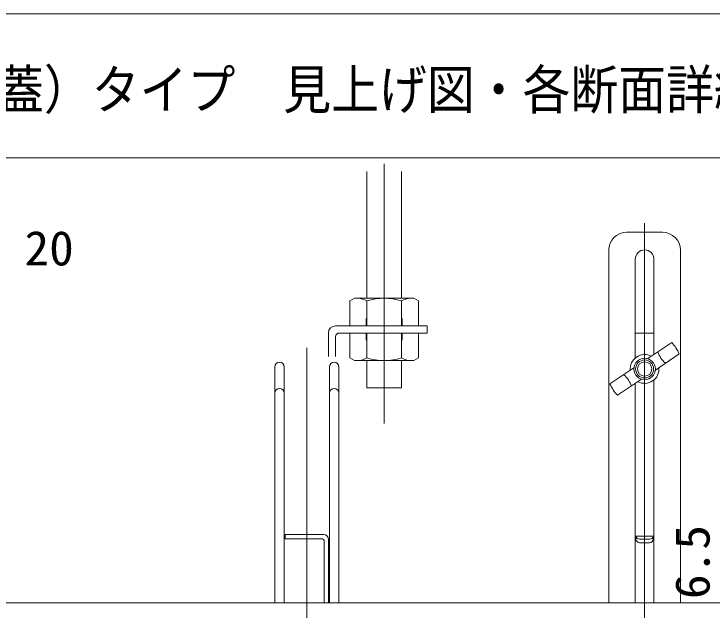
# Model space of a CAD drawing. Units: millimetres, scale not verified. Extents: x -1600 to 1600, y -1108 to 1108.
# Drawn here: x -1210.7 to -822.4, y 776.4 to 1107.7 of the extents above; entities that cross this region are included whole.
import ezdxf
from ezdxf.enums import TextEntityAlignment as Align

# ---------------------------------------------------------------- set-up
doc = ezdxf.new("R2010")
doc.units = ezdxf.units.MM
doc.header["$LTSCALE"] = 10
doc.linetypes.add('DASHED1', pattern=[1.8, 1.2, -0.6])
doc.layers.add('0-0_moji', color=2, linetype='Continuous')
for name, color, linetype, lineweight in [('0-1_zumenwaku', 6, 'Continuous', 9), ('0-5_0', 3, 'Continuous', 9), ('0-7_center', 5, 'Continuous', 9), ('0-C_SCREW', 2, 'Continuous', 9), ('0-E_形材', 5, 'Continuous', 9), ('1-2_sunpou', 1, 'Continuous', 9), ('1-3_ﾁｬﾝﾈﾙｷｬｯﾁ', 3, 'Continuous', 9), ('1-4_1C', 3, 'Continuous', 9)]:
    doc.layers.add(name, color=color, linetype=linetype, lineweight=lineweight)
doc.styles.add('ＭＳ ゴシック', font='')
doc.styles.add('ＭＳ Ｐゴシック', font='')
doc.styles.get('ＭＳ ゴシック').set_extended_font_data('MS Gothic')
doc.styles.get('ＭＳ Ｐゴシック').set_extended_font_data('MS PGothic')

msp = doc.modelspace()

# ---------------------------------------------------------------- linework, layer by layer
at = {"layer": '0-1_zumenwaku'}
msp.add_line((-1598.16, 1027.73), (1032.24, 1027.73), dxfattribs=at)
msp.add_lwpolyline([(-1599.76, -1108.27), (1600.24, -1108.27), (1600.24, 1107.73), (-1599.76, 1107.73)], close=True, dxfattribs=at)
at = {"layer": '0-5_0', "color": 7}
for p, q in [((-1014.38, 949.7), (-1014.38, 1020.07)), ((-995.18, 949.7), (-995.18, 1020.07)), ((-1014.38, 899.95), (-1014.38, 915.06)), ((-995.18, 899.95), (-995.18, 915.06)), ((-1014.38, 899.95), (-995.18, 899.95))]:
    msp.add_line(p, q, dxfattribs=at)
at = {"layer": '0-5_0', "color": 2, "linetype": 'DASHED1'}
for p, q in [((-1014.78, 938.38), (-1014.78, 934.38)), ((-994.78, 938.38), (-994.78, 934.38)), ((-1014.78, 930.38), (-1014.78, 926.38)), ((-994.78, 930.38), (-994.78, 926.38))]:
    msp.add_line(p, q, dxfattribs=at)
at = {"layer": '0-5_0', "color": 2}
for p, q in [((-980.78, 934.38), (-1031.78, 934.38)), ((-980.78, 934.38), (-980.78, 930.38)), ((-1035.78, 930.38), (-1035.78, 917.4)), ((-1031.78, 928.38), (-1031.78, 917.4)), ((-980.78, 930.38), (-1029.78, 930.38)), ((-1065.58, 780.38), (-1065.58, 911.58)), ((-1060.38, 780.38), (-1060.38, 911.58)), ((-1035.18, 780.38), (-1035.18, 911.58)), ((-1029.98, 780.38), (-1029.98, 911.58)), ((-1330.88, 780.38), (-774, 780.38))]:
    msp.add_line(p, q, dxfattribs=at)
for centre, radius, start in [((-1031.78, 930.38), 4, 90), ((-1029.78, 928.38), 2, 90), ((-1062.98, 911.58), 2.6, 0), ((-1032.58, 911.58), 2.6, 0), ((-1062.98, 896.98), 2.6, 0), ((-1032.58, 896.98), 2.6, 0)]:
    msp.add_arc(centre, radius, start, 180, dxfattribs=at)
at = {"layer": '0-7_center'}
for p, q in [((-1004.78, 880.14), (-1004.78, 1024.39)), ((-859.88, 756.41), (-859.88, 991.49)), ((-1047.78, 613.54), (-1047.78, 922.21))]:
    msp.add_line(p, q, dxfattribs=at)
at = {"layer": '0-C_SCREW'}
for p, q in [((-1023.94, 948.18), (-1021.31, 949.7)), ((-1023.94, 948.18), (-1023.94, 934.38)), ((-1021.31, 949.7), (-988.24, 949.7)), ((-1014.36, 948.18), (-1014.36, 934.38)), ((-995.19, 948.18), (-995.19, 934.38)), ((-988.24, 949.7), (-985.61, 948.18)), ((-985.61, 948.18), (-985.61, 934.38)), ((-1023.94, 934.38), (-985.61, 934.38)), ((-1023.94, 930.38), (-985.61, 930.38)), ((-1023.94, 916.57), (-1023.94, 930.38)), ((-1014.36, 916.57), (-1014.36, 930.38)), ((-995.19, 916.57), (-995.19, 930.38)), ((-985.61, 916.57), (-985.61, 930.38)), ((-1023.94, 916.57), (-1021.31, 915.06)), ((-988.24, 915.06), (-985.61, 916.57)), ((-1021.31, 915.06), (-988.24, 915.06))]:
    msp.add_line(p, q, dxfattribs=at)
for centre, radius, start, end in [((-1019.73, 939.44), 10.26, 58.3966, 88.6791), ((-1004.78, 918.69), 31.01, 71.9951, 108.0049), ((-989.82, 939.44), 10.26, 91.3209, 121.6034), ((-1019.73, 925.31), 10.26, 271.3209, 301.6034), ((-1004.78, 946.06), 31.01, 251.9951, 288.0049), ((-989.82, 925.31), 10.26, 238.3966, 268.6791)]:
    msp.add_arc(centre, radius, start, end, dxfattribs=at)
at = {"layer": '0-E_形材'}
for p, q in [((-844.83, 925.02), (-858.13, 916.12)), ((-840.6, 918.71), (-853.9, 909.8)), ((-865.85, 910.95), (-879.15, 902.05)), ((-861.62, 904.64), (-874.92, 895.73))]:
    msp.add_line(p, q, dxfattribs=at)
for radius in [6, 5, 4]:
    msp.add_circle((-859.88, 910.38), radius, dxfattribs=at)
for centre, radius, start, end in [((-859.88, 910.38), 21, 23.3703, 44.2208), ((-859.88, 910.38), 8, 62.1549, 185.4362), ((-838.08, 924.96), 15.32, 199.4327, 228.1583), ((-859.88, 910.38), 8, 242.1549, 5.4362), ((-881.67, 895.79), 15.32, 19.4327, 48.1583), ((-859.88, 910.38), 21, 203.3703, 224.2208)]:
    msp.add_arc(centre, radius, start, end, dxfattribs=at)
at = {"layer": '1-3_ﾁｬﾝﾈﾙｷｬｯﾁ'}
for p, q in [((-849.88, 986.38), (-869.88, 986.38)), ((-879.88, 780.38), (-879.88, 976.38)), ((-839.88, 780.38), (-839.88, 976.38)), ((-865.08, 916.46), (-865.08, 971.38)), ((-854.68, 918.43), (-854.68, 971.38)), ((-854.68, 930.38), (-865.08, 930.38)), ((-865.08, 780.38), (-865.08, 902.32)), ((-854.68, 780.38), (-854.68, 904.3))]:
    msp.add_line(p, q, dxfattribs=at)
for centre, radius, start, end in [((-869.88, 976.38), 10, 90, 180), ((-849.88, 976.38), 10, 0, 90), ((-859.88, 971.38), 5.2, 0, 180)]:
    msp.add_arc(centre, radius, start, end, dxfattribs=at)
at = {"layer": '1-4_1C'}
for p, q in [((-1059.78, 818.38), (-1059.78, 815.98)), ((-1059.78, 818.38), (-1038.58, 818.38)), ((-1059.78, 815.98), (-1039.08, 815.98)), ((-1035.78, 815.58), (-1035.78, 780.38)), ((-854.68, 817.38), (-865.08, 817.38)), ((-864.68, 815.82), (-864.68, 817.38)), ((-857.08, 815.76), (-862.68, 815.76)), ((-855.08, 815.82), (-855.08, 817.38)), ((-1038.18, 815.07), (-1038.18, 780.38)), ((-857.08, 813.82), (-862.68, 813.82))]:
    msp.add_line(p, q, dxfattribs=at)
for centre, radius, start, end in [((-1040.56, 813.6), 2.8, 31.7922, 58.2077), ((-1038.58, 815.58), 2.8, 0, 90), ((-862.68, 815.82), 2, 180, 270), ((-862.68, 817.76), 2, 190.9218, 270), ((-857.08, 817.76), 2, 270, 349.0782), ((-857.08, 815.82), 2, 270, 0)]:
    msp.add_arc(centre, radius, start, end, dxfattribs=at)

# ---------------------------------------------------------------- texts
at = {"layer": '0-0_moji', "style": 'ＭＳ Ｐゴシック', "width": 0.9}
msp.add_text('ハイハッチ ODMM-1200（2枚蓋）タイプ\u3000見上げ図・各断面詳細図（鍵付仕様）', height=21.69, dxfattribs=at).set_placement((-1574.54, 1048.37), align=Align.BOTTOM_LEFT)
at = {"layer": '1-2_sunpou', "color": 2, "style": 'ＭＳ ゴシック', "width": 1.05}
msp.add_text('20', height=19.21, dxfattribs=at).set_placement((-1204.87, 962.17), align=Align.BOTTOM_LEFT)
msp.add_text('6.5', height=19.21, rotation=90, dxfattribs=at).set_placement((-817.95, 782.47), align=Align.BOTTOM_LEFT)

doc.saveas('drawing.dxf')
